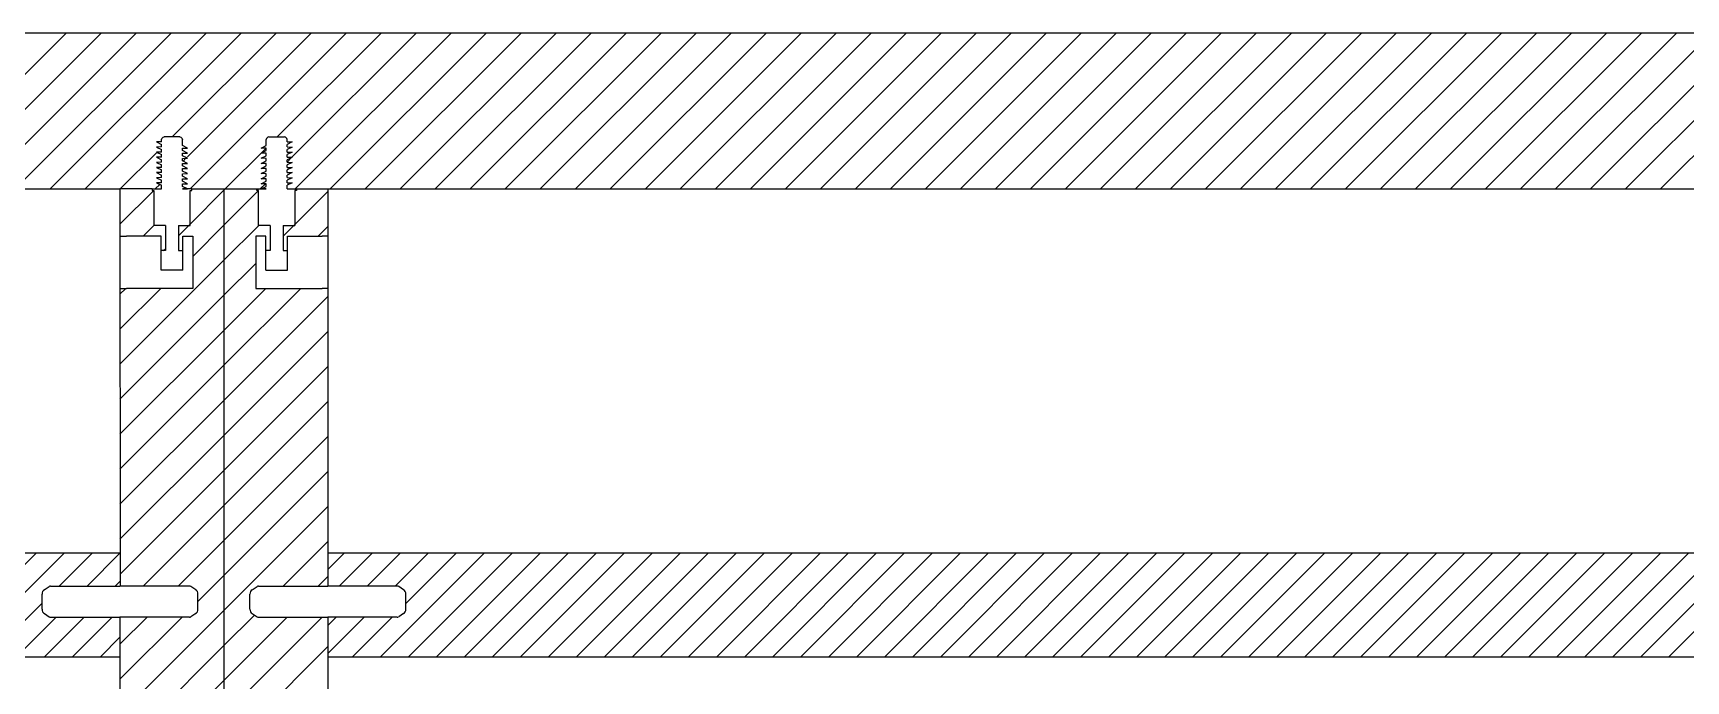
# Model space of a CAD drawing. Header units: millimetres. Extents: x 162 to 1697, y -125 to 545.
# Drawn here: x 369.55 to 401.35, y -101.62 to -89.15 of the extents above; entities that cross this region are included whole.
import ezdxf

# ---------------------------------------------------------------- set-up
doc = ezdxf.new("R2010")
doc.units = ezdxf.units.MM
doc.layers.get('0').update_dxf_attribs({"color": 255})
doc.layers.add('GIUNZIONI', color=2, linetype='Continuous')
doc.layers.add('VITI', color=2, linetype='Continuous')

msp = doc.modelspace()

# ---------------------------------------------------------------- hatches: boundary and pattern name
at = {"transparency": 33554687}
h = msp.add_hatch(dxfattribs=at)
h.set_pattern_fill('ANSI31', color=8, scale=0.15)
h.paths.add_polyline_path([(375.225, -92.151), (374.62, -92.151), (374.62, -92.181), (374.59, -92.181), (374.59, -92.851), (374.365, -92.851), (374.365, -93.337), (374.45, -93.337), (374.45, -93.057), (374.528, -93.057), (374.64, -93.057), (375.114, -93.057), (375.225, -93.057)])
h.paths.add_polyline_path([(371.875, -92.181), (371.845, -92.181), (371.845, -92.151), (371.225, -92.151), (371.225, -93.057), (371.351, -93.057), (371.825, -93.057), (371.937, -93.057), (372.015, -93.057), (372.015, -93.337), (372.1, -93.337), (372.1, -92.851), (371.875, -92.851)])
h = msp.add_hatch(dxfattribs=at)
h.set_pattern_fill('ANSI31', color=8, scale=0.12)
h.paths.add_polyline_path([(369.725, -99.945, -0.250678), (369.769, -99.862), (369.875, -99.792), (371.226, -99.792), (371.225, -99.151), (315.225, -99.151), (315.225, -99.912), (316.575, -99.912), (316.681, -99.982, -0.250678), (316.725, -100.065), (316.725, -100.358, -0.251337), (316.68, -100.441), (316.574, -100.512), (315.225, -100.512), (315.225, -101.151), (371.225, -101.151), (371.225, -100.392), (369.876, -100.392), (369.77, -100.321, -0.251337), (369.725, -100.238)])
h.paths.add_polyline_path([(429.875, -99.792), (431.225, -99.792), (431.225, -99.151), (375.225, -99.151), (375.225, -99.792), (376.575, -99.792), (376.681, -99.862, -0.250678), (376.725, -99.945), (376.725, -100.238, -0.251337), (376.68, -100.321), (376.574, -100.392), (375.225, -100.392), (375.225, -101.151), (431.225, -101.151), (431.225, -100.392), (429.876, -100.392), (429.77, -100.321, -0.251337), (429.725, -100.238), (429.725, -99.945, -0.250678), (429.769, -99.862)])

# ---------------------------------------------------------------- linework, layer by layer
for p, q in [((433.225, -89.151), (313.225, -89.151)), ((314.605, -92.151), (371.225, -92.151)), ((371.845, -92.151), (371.225, -92.151)), ((371.225, -92.151), (371.226, -99.792)), ((372.605, -92.151), (373.86, -92.151)), ((373.225, -92.151), (373.225, -122.151)), ((374.62, -92.151), (375.225, -92.151)), ((375.225, -92.151), (375.225, -99.792)), ((375.225, -92.151), (431.225, -92.151)), ((315.225, -99.151), (371.225, -99.151)), ((375.225, -99.151), (431.225, -99.151)), ((371.225, -100.392), (371.225, -118.301)), ((375.225, -100.392), (375.225, -118.301)), ((315.225, -101.151), (371.225, -101.151)), ((375.225, -101.151), (431.225, -101.151))]:
    msp.add_line(p, q)
at = {"color": 8, "linetype": 'Continuous', "transparency": 33554687}
for p, q in [((367.189, -92.151), (370.189, -89.151)), ((367.862, -92.151), (370.862, -89.151)), ((368.536, -92.151), (371.536, -89.151)), ((369.209, -92.151), (372.209, -89.151)), ((369.883, -92.151), (372.883, -89.151)), ((370.556, -92.151), (373.556, -89.151)), ((372.23, -91.151), (374.23, -89.151)), ((372.525, -91.53), (374.903, -89.151)), ((372.577, -92.151), (375.577, -89.151)), ((374.25, -91.151), (376.25, -89.151)), ((374.534, -91.542), (376.924, -89.151)), ((374.597, -92.151), (377.597, -89.151)), ((375.271, -92.151), (378.271, -89.151)), ((375.944, -92.151), (378.944, -89.151)), ((376.618, -92.151), (379.618, -89.151)), ((377.291, -92.151), (380.291, -89.151)), ((377.965, -92.151), (380.965, -89.151)), ((378.638, -92.151), (381.638, -89.151)), ((379.312, -92.151), (382.312, -89.151)), ((379.986, -92.151), (382.986, -89.151)), ((380.659, -92.151), (383.659, -89.151)), ((381.333, -92.151), (384.333, -89.151)), ((382.006, -92.151), (385.006, -89.151)), ((382.68, -92.151), (385.68, -89.151)), ((383.353, -92.151), (386.353, -89.151)), ((384.027, -92.151), (387.027, -89.151)), ((384.7, -92.151), (387.7, -89.151)), ((385.374, -92.151), (388.374, -89.151)), ((386.047, -92.151), (389.047, -89.151)), ((386.721, -92.151), (389.721, -89.151)), ((387.394, -92.151), (390.394, -89.151)), ((388.068, -92.151), (391.068, -89.151)), ((388.741, -92.151), (391.741, -89.151)), ((389.415, -92.151), (392.415, -89.151)), ((390.088, -92.151), (393.088, -89.151)), ((390.762, -92.151), (393.762, -89.151)), ((391.435, -92.151), (394.435, -89.151)), ((392.109, -92.151), (395.109, -89.151)), ((392.782, -92.151), (395.782, -89.151)), ((393.456, -92.151), (396.456, -89.151)), ((394.129, -92.151), (397.129, -89.151)), ((394.803, -92.151), (397.803, -89.151)), ((395.476, -92.151), (398.476, -89.151)), ((396.15, -92.151), (399.15, -89.151)), ((396.823, -92.151), (399.823, -89.151)), ((397.497, -92.151), (400.497, -89.151)), ((398.171, -92.151), (401.171, -89.151)), ((398.844, -92.151), (401.844, -89.151)), ((399.518, -92.151), (402.518, -89.151)), ((400.191, -92.151), (403.191, -89.151)), ((400.865, -92.151), (403.865, -89.151)), ((371.23, -92.151), (371.925, -91.456)), ((372.438, -91.617), (372.493, -91.561)), ((373.225, -92.177), (374.036, -91.366)), ((374.44, -91.635), (374.527, -91.548)), ((371.903, -92.151), (371.991, -92.064)), ((372.575, -92.153), (372.577, -92.151)), ((372.575, -92.827), (373.225, -92.177)), ((373.225, -92.85), (373.89, -92.181)), ((373.924, -92.151), (374.022, -92.053)), ((372.35, -93.052), (372.55, -92.851)), ((372.55, -92.851), (372.575, -92.827)), ((372.625, -93.45), (373.225, -92.85)), ((373.225, -93.524), (373.897, -92.851)), ((374.571, -92.851), (374.59, -92.832)), ((371.225, -95.524), (373.225, -93.524)), ((373.225, -94.197), (373.84, -93.582)), ((371.225, -94.177), (371.336, -94.065)), ((371.225, -94.85), (372.01, -94.065)), ((373.225, -94.871), (374.03, -94.065)), ((373.225, -95.544), (374.704, -94.065)), ((371.225, -96.197), (373.225, -94.197)), ((373.225, -96.218), (375.225, -94.218)), ((371.225, -96.871), (373.225, -94.871)), ((373.225, -96.891), (375.225, -94.891)), ((371.225, -97.544), (373.225, -95.544)), ((373.225, -97.565), (375.225, -95.565)), ((371.225, -98.217), (373.225, -96.218)), ((373.225, -98.238), (375.225, -96.238)), ((371.225, -98.891), (373.225, -96.891)), ((373.225, -98.912), (375.225, -96.912)), ((371.226, -99.564), (373.225, -97.565)), ((373.225, -99.585), (375.225, -97.585)), ((371.672, -99.792), (373.225, -98.238)), ((373.225, -100.259), (375.225, -98.259)), ((372.345, -99.792), (373.225, -98.912)), ((374.366, -99.792), (375.225, -98.933)), ((372.725, -100.085), (373.225, -99.585)), ((375.039, -99.792), (375.225, -99.606)), ((371.225, -102.259), (373.225, -100.259)), ((371.225, -100.912), (371.745, -100.392)), ((371.225, -101.585), (372.419, -100.392)), ((373.225, -100.933), (373.81, -100.348)), ((373.225, -101.606), (374.439, -100.392)), ((373.225, -102.28), (375.113, -100.392)), ((371.225, -102.933), (373.225, -100.933)), ((373.225, -102.953), (375.225, -100.953)), ((371.225, -103.606), (373.225, -101.606))]:
    msp.add_line(p, q, dxfattribs=at)
at = {"layer": 'GIUNZIONI'}
for p, q in [((373.86, -92.151), (374.04, -92.151)), ((372.1, -92.851), (372.1, -93.337)), ((372.35, -92.851), (372.35, -93.337)), ((374.115, -92.851), (374.115, -93.337)), ((374.365, -92.851), (374.365, -93.337)), ((371.225, -93.057), (371.351, -93.057)), ((371.825, -93.057), (371.351, -93.057)), ((371.937, -93.057), (371.825, -93.057)), ((372.015, -93.057), (371.937, -93.057)), ((372.015, -93.711), (372.015, -93.057)), ((372.433, -93.713), (372.435, -93.057)), ((372.435, -93.057), (372.625, -93.057)), ((372.625, -93.057), (372.625, -93.939)), ((374.03, -93.057), (373.84, -93.057)), ((373.84, -93.057), (373.84, -93.939)), ((374.032, -93.713), (374.03, -93.057)), ((374.45, -93.711), (374.45, -93.057)), ((374.45, -93.057), (374.528, -93.057)), ((374.528, -93.057), (374.64, -93.057)), ((374.64, -93.057), (375.114, -93.057)), ((375.225, -93.057), (375.114, -93.057)), ((372.1, -93.337), (372.015, -93.337)), ((372.35, -93.337), (372.434, -93.337)), ((374.115, -93.337), (374.031, -93.337)), ((374.365, -93.337), (374.45, -93.337)), ((372.433, -93.713), (372.015, -93.711)), ((374.032, -93.713), (374.45, -93.711)), ((371.225, -94.065), (371.351, -94.065)), ((371.822, -94.065), (371.351, -94.065)), ((372.625, -94.065), (371.822, -94.065)), ((372.625, -93.939), (372.625, -94.065)), ((373.84, -93.939), (373.84, -94.065)), ((373.84, -94.065), (374.644, -94.065)), ((374.644, -94.065), (375.114, -94.065)), ((375.225, -94.065), (375.114, -94.065))]:
    msp.add_line(p, q, dxfattribs=at)
at = {"layer": 'VITI'}
for p, q in [((372.025, -91.245), (371.925, -91.247)), ((371.925, -91.247), (372.025, -91.295)), ((372.025, -91.245), (372.025, -91.198)), ((372.375, -91.151), (372.075, -91.151)), ((372.425, -91.316), (372.425, -91.198)), ((374.04, -91.316), (374.04, -91.198)), ((374.09, -91.151), (374.39, -91.151)), ((374.44, -91.245), (374.44, -91.198)), ((374.44, -91.245), (374.54, -91.247)), ((374.54, -91.247), (374.44, -91.295)), ((372.025, -91.343), (371.925, -91.346)), ((371.925, -91.346), (372.025, -91.393)), ((372.025, -91.441), (371.925, -91.444)), ((371.925, -91.444), (372.025, -91.491)), ((372.025, -91.539), (371.925, -91.542)), ((371.925, -91.542), (372.025, -91.589)), ((372.025, -91.343), (372.025, -91.295)), ((372.025, -91.441), (372.025, -91.393)), ((372.025, -91.539), (372.025, -91.491)), ((372.025, -91.637), (372.025, -91.589)), ((372.525, -91.365), (372.425, -91.316)), ((372.425, -91.366), (372.525, -91.365)), ((372.425, -91.414), (372.425, -91.366)), ((372.525, -91.463), (372.425, -91.414)), ((372.425, -91.464), (372.525, -91.463)), ((372.425, -91.512), (372.425, -91.464)), ((372.525, -91.561), (372.425, -91.512)), ((372.425, -91.563), (372.525, -91.561)), ((372.425, -91.611), (372.425, -91.563)), ((373.94, -91.365), (374.04, -91.316)), ((374.04, -91.366), (373.94, -91.365)), ((373.94, -91.463), (374.04, -91.414)), ((374.04, -91.464), (373.94, -91.463)), ((373.94, -91.561), (374.04, -91.512)), ((374.04, -91.563), (373.94, -91.561)), ((374.04, -91.414), (374.04, -91.366)), ((374.04, -91.512), (374.04, -91.464)), ((374.04, -91.611), (374.04, -91.563)), ((374.44, -91.343), (374.44, -91.295)), ((374.44, -91.343), (374.54, -91.346)), ((374.54, -91.346), (374.44, -91.393)), ((374.44, -91.441), (374.44, -91.393)), ((374.44, -91.441), (374.54, -91.444)), ((374.54, -91.444), (374.44, -91.491)), ((374.44, -91.539), (374.44, -91.491)), ((374.44, -91.539), (374.54, -91.542)), ((374.54, -91.542), (374.44, -91.589)), ((374.44, -91.637), (374.44, -91.589)), ((372.025, -91.637), (371.925, -91.64)), ((371.925, -91.64), (372.025, -91.687)), ((372.025, -91.735), (371.925, -91.738)), ((371.925, -91.738), (372.025, -91.786)), ((372.025, -91.834), (371.925, -91.836)), ((371.925, -91.836), (372.025, -91.884)), ((372.025, -91.735), (372.025, -91.687)), ((372.025, -91.834), (372.025, -91.786)), ((372.025, -91.932), (372.025, -91.884)), ((372.525, -91.659), (372.425, -91.611)), ((372.425, -91.661), (372.525, -91.659)), ((372.425, -91.709), (372.425, -91.661)), ((372.525, -91.757), (372.425, -91.709)), ((372.425, -91.759), (372.525, -91.757)), ((372.425, -91.807), (372.425, -91.759)), ((372.525, -91.855), (372.425, -91.807)), ((372.425, -91.857), (372.525, -91.855)), ((372.425, -91.905), (372.425, -91.857)), ((372.525, -91.953), (372.425, -91.905)), ((373.94, -91.659), (374.04, -91.611)), ((374.04, -91.661), (373.94, -91.659)), ((373.94, -91.757), (374.04, -91.709)), ((374.04, -91.759), (373.94, -91.757)), ((373.94, -91.855), (374.04, -91.807)), ((374.04, -91.857), (373.94, -91.855)), ((373.94, -91.953), (374.04, -91.905)), ((374.04, -91.709), (374.04, -91.661)), ((374.04, -91.807), (374.04, -91.759)), ((374.04, -91.905), (374.04, -91.857)), ((374.44, -91.637), (374.54, -91.64)), ((374.54, -91.64), (374.44, -91.687)), ((374.44, -91.735), (374.44, -91.687)), ((374.44, -91.735), (374.54, -91.738)), ((374.54, -91.738), (374.44, -91.786)), ((374.44, -91.834), (374.44, -91.786)), ((374.44, -91.834), (374.54, -91.836)), ((374.54, -91.836), (374.44, -91.884)), ((374.44, -91.932), (374.44, -91.884)), ((371.845, -92.151), (372.025, -92.151)), ((371.845, -92.151), (371.845, -92.181)), ((371.845, -92.181), (371.875, -92.181)), ((371.875, -92.181), (371.875, -92.851)), ((371.875, -92.181), (371.875, -92.211)), ((372.025, -91.932), (371.925, -91.934)), ((371.925, -91.934), (372.025, -91.982)), ((372.025, -92.03), (371.925, -92.033)), ((371.925, -92.033), (372.025, -92.08)), ((372.025, -92.03), (372.025, -91.982)), ((372.025, -92.151), (372.025, -92.08)), ((372.425, -91.955), (372.525, -91.953)), ((372.425, -92.003), (372.425, -91.955)), ((372.525, -92.052), (372.425, -92.003)), ((372.425, -92.053), (372.525, -92.052)), ((372.425, -92.101), (372.425, -92.053)), ((372.525, -92.15), (372.425, -92.101)), ((372.425, -92.151), (372.525, -92.15)), ((372.605, -92.151), (372.425, -92.151)), ((372.575, -92.851), (372.575, -92.181)), ((372.575, -92.181), (372.605, -92.181)), ((372.605, -92.181), (372.605, -92.151)), ((373.86, -92.181), (373.86, -92.151)), ((373.89, -92.181), (373.86, -92.181)), ((373.89, -92.851), (373.89, -92.181)), ((374.04, -91.955), (373.94, -91.953)), ((373.94, -92.052), (374.04, -92.003)), ((374.04, -92.053), (373.94, -92.052)), ((373.94, -92.15), (374.04, -92.101)), ((374.04, -92.151), (373.94, -92.15)), ((374.04, -92.003), (374.04, -91.955)), ((374.04, -92.101), (374.04, -92.053)), ((374.44, -91.932), (374.54, -91.934)), ((374.54, -91.934), (374.44, -91.982)), ((374.44, -92.03), (374.44, -91.982)), ((374.44, -92.03), (374.54, -92.033)), ((374.54, -92.033), (374.44, -92.08)), ((374.44, -92.151), (374.44, -92.08)), ((374.44, -92.151), (374.62, -92.151)), ((374.59, -92.181), (374.59, -92.851)), ((374.59, -92.181), (374.59, -92.211)), ((374.62, -92.181), (374.59, -92.181)), ((374.62, -92.151), (374.62, -92.181)), ((372.1, -92.851), (371.875, -92.851)), ((372.35, -92.851), (372.575, -92.851)), ((374.115, -92.851), (373.89, -92.851)), ((374.365, -92.851), (374.59, -92.851)), ((369.769, -99.862), (369.862, -99.8)), ((369.89, -99.792), (371.225, -99.792)), ((372.56, -99.792), (371.226, -99.792)), ((372.681, -99.862), (372.588, -99.8)), ((373.769, -99.862), (373.862, -99.8)), ((373.89, -99.792), (375.224, -99.792)), ((376.56, -99.792), (375.225, -99.792)), ((376.681, -99.862), (376.588, -99.8)), ((369.725, -100.238), (369.725, -99.945)), ((372.725, -100.238), (372.725, -99.945)), ((373.725, -100.238), (373.725, -99.945)), ((376.725, -100.238), (376.725, -99.945)), ((369.77, -100.321), (369.863, -100.383)), ((369.891, -100.392), (371.225, -100.392)), ((372.56, -100.392), (371.225, -100.392)), ((372.681, -100.321), (372.587, -100.383)), ((373.769, -100.321), (373.863, -100.383)), ((373.89, -100.392), (375.225, -100.392)), ((376.559, -100.392), (375.225, -100.392)), ((376.68, -100.321), (376.587, -100.383))]:
    msp.add_line(p, q, dxfattribs=at)
for centre, radius, start, end in [((369.89, -99.842), 0.05, 90, 123.7088), ((372.56, -99.842), 0.05, 56.2912, 90), ((373.89, -99.842), 0.05, 90, 123.7088), ((376.56, -99.842), 0.05, 56.2912, 90), ((369.825, -99.945), 0.1, 123.7088, 180), ((372.625, -99.945), 0.1, 0, 56.2912), ((373.825, -99.945), 0.1, 123.7088, 180), ((376.625, -99.945), 0.1, 0, 56.2912), ((369.825, -100.238), 0.1, 180, 236.4332), ((369.891, -100.342), 0.05, 236.4332, 270), ((372.56, -100.342), 0.05, 270, 303.5668), ((372.625, -100.238), 0.1, 303.5668, 0), ((373.825, -100.238), 0.1, 180, 236.4332), ((373.89, -100.342), 0.05, 236.4332, 270), ((376.559, -100.342), 0.05, 270, 303.5668), ((376.625, -100.238), 0.1, 303.5668, 0)]:
    msp.add_arc(centre, radius, start, end, dxfattribs=at)
for points in [[(372.025, -91.198), (372.025, -91.175), (372.052, -91.151), (372.075, -91.151)], [(372.375, -91.151), (372.398, -91.151), (372.425, -91.175), (372.425, -91.198)], [(374.09, -91.151), (374.067, -91.151), (374.04, -91.175), (374.04, -91.198)], [(374.44, -91.198), (374.44, -91.175), (374.413, -91.151), (374.39, -91.151)]]:
    msp.add_open_spline(points, degree=3, dxfattribs=at)

doc.saveas('drawing.dxf')
